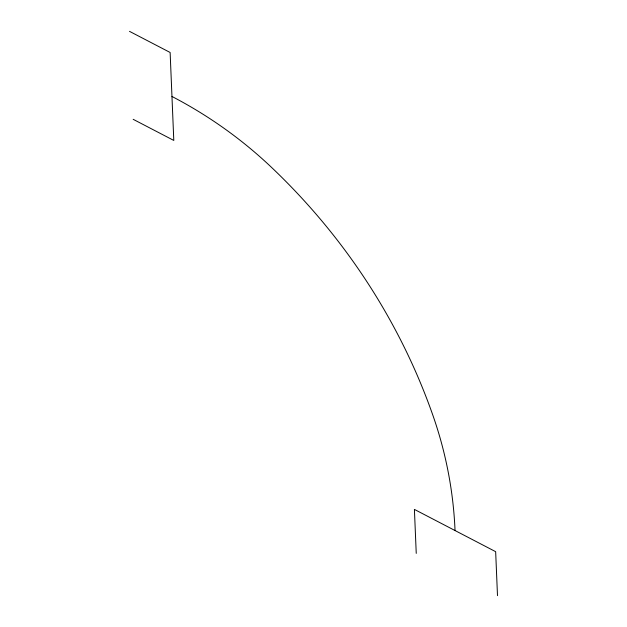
<?xml version="1.0" encoding="UTF-8"?>
<svg xmlns="http://www.w3.org/2000/svg" width="627" height="627" viewBox="0 0 627 627"><rect width="100%" height="100%" fill="white"/><g stroke="black" fill="none" stroke-linecap="round" stroke-linejoin="round"><path stroke-width="0.94" d="M129.507 31.35L170.129 52.48L173.797 140.44L133.167 119.31M497.493 595.65L495.659 551.674L414.408 509.406L416.242 553.382M455.037 530.536A428.884 409.705 11.2 0 0 432.434 414.032A647.934 618.951 11.2 0 0 271.695 167.542A428.884 409.705 11.2 0 0 171.963 96.464"/></g></svg>
